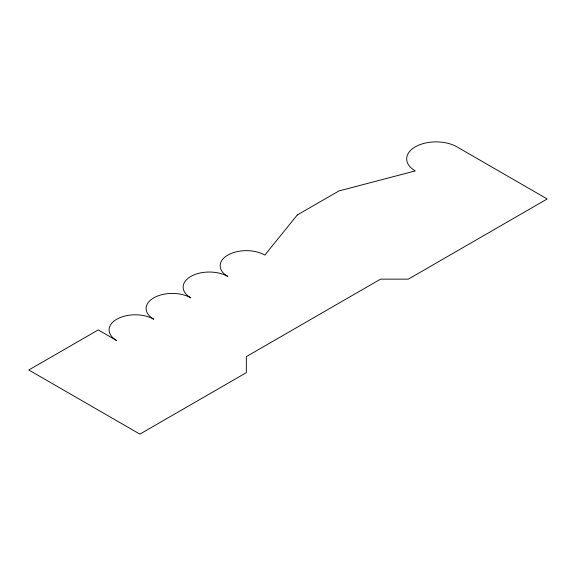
<?xml version="1.0" encoding="UTF-8"?>
<svg xmlns="http://www.w3.org/2000/svg" width="576" height="576" viewBox="0 0 576 576"><rect width="100%" height="100%" fill="white"/><g stroke="black" fill="none" stroke-linecap="round" stroke-linejoin="round"><path stroke-width="0.86" d="M297.259 214.999L264.859 255.082A26.186 15.12 0 0 0 227.83 255.082A26.186 15.12 0 0 0 227.83 276.458A26.186 15.12 0 0 0 190.8 276.458A26.186 15.12 0 0 0 190.8 297.842A26.186 15.12 0 0 0 153.77 297.842A26.186 15.12 0 0 0 153.77 319.219A26.186 15.12 0 0 0 116.741 319.219A26.186 15.12 0 0 0 116.741 340.596L98.23 329.904L28.8 369.994L139.889 434.124L246.341 372.665L246.341 356.63L380.57 279.137L408.341 279.137L547.2 198.965L456.941 146.858A29.455 17.006 0 0 0 415.289 146.858A29.455 17.006 0 0 0 415.289 170.906L338.911 190.951L297.259 214.999"/></g></svg>
